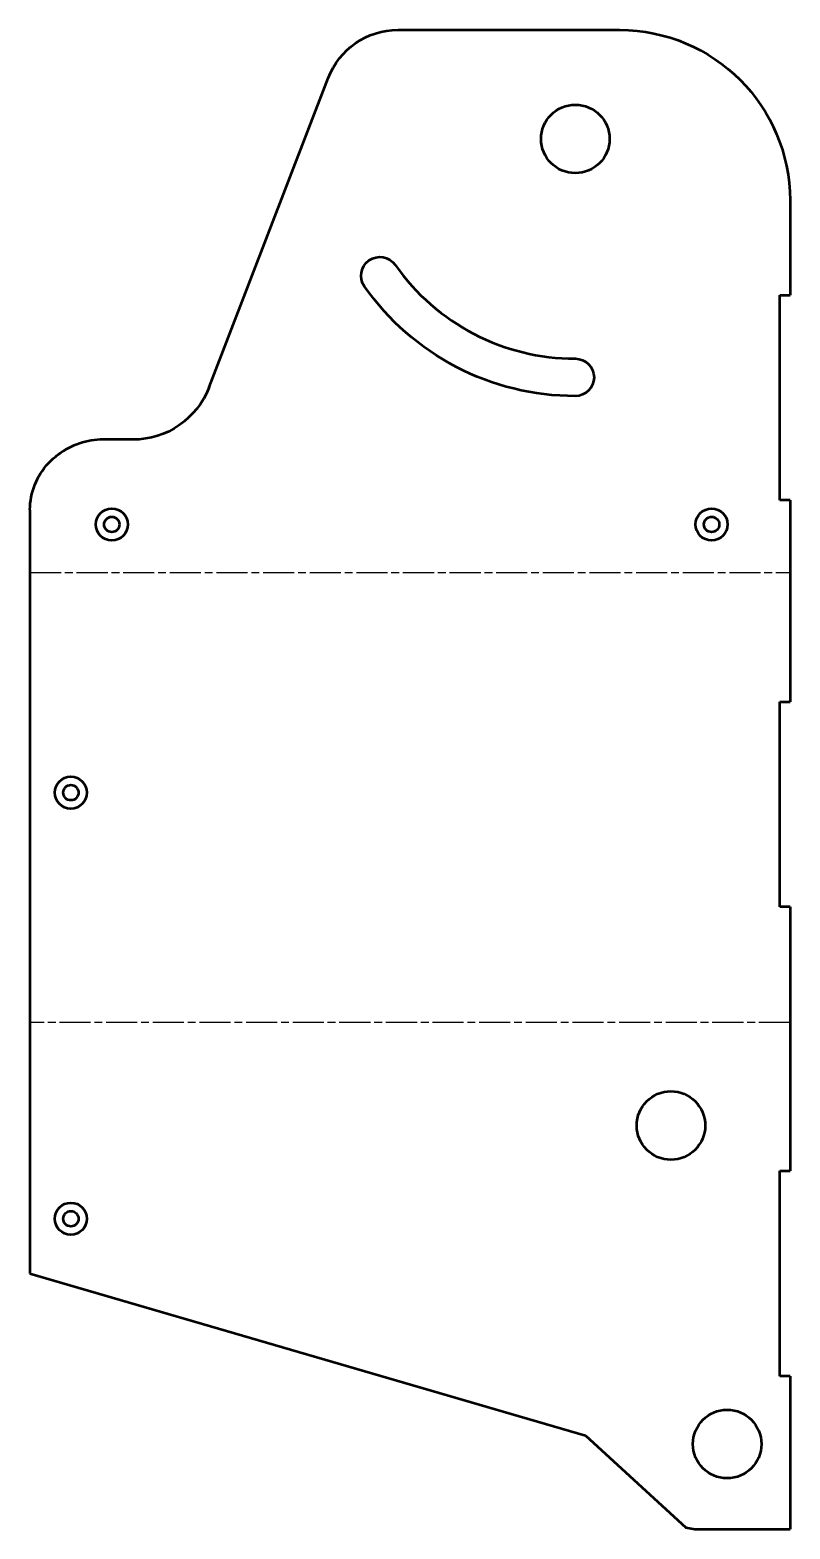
# Model space of a CAD drawing. Header units: inches. Extents: x 0 to 223, y 0 to 440.
import ezdxf

# ---------------------------------------------------------------- set-up
doc = ezdxf.new("R2010")
doc.units = ezdxf.units.IN
doc.header["$MEASUREMENT"] = 0
doc.linetypes.add('Chain', pattern=[13.68, 9.12, -1.14, 2.28, -1.14])
doc.layers.add('Bend Centerline (ANSI)', color=7, linetype='Chain', lineweight=25)
doc.layers.add('Visible (ANSI)', color=7, linetype='Continuous', lineweight=50)

# ---------------------------------------------------------------- blocks, each defined once
blk = doc.blocks.new('CDR-IN-V029-CLI001_Chapa Soldada 2_CDR-IN-V029-CLI001 (Desplegada)')
at = {"layer": 'Bend Centerline (ANSI)'}
for p, q in [((-111.5, 60.8), (111.5, 60.8)), ((111.5, -71.33), (-111.5, -71.33))]:
    blk.add_line(p, q, dxfattribs=at)
at = {"layer": 'Visible (ANSI)'}
for p, q in [((-3.5, 220.02), (61.5, 220.02)), ((-58.92, 115.17), (-24.04, 205.92)), ((111.5, 170.02), (111.5, 142.22)), ((108.5, 142.22), (111.5, 142.22)), ((108.5, 82.02), (108.5, 142.22)), ((-81.32, 99.78), (-90.05, 99.78)), ((111.5, 82.02), (108.5, 82.02)), ((111.5, 82.02), (111.5, 22.84)), ((-111.5, 79.15), (-111.5, -145.02)), ((108.5, 22.84), (111.5, 22.84)), ((108.5, -37.36), (108.5, 22.84)), ((111.5, -37.36), (108.5, -37.36)), ((111.5, -37.36), (111.5, -114.92)), ((108.5, -114.92), (111.5, -114.92)), ((108.5, -175.12), (108.5, -114.92)), ((-111.5, -145.02), (51.5, -192.53)), ((111.5, -175.12), (108.5, -175.12)), ((111.5, -175.12), (111.5, -220.02)), ((51.5, -192.53), (80.98, -219.55)), ((80.98, -219.55), (83.62, -220.02)), ((83.62, -220.02), (111.5, -220.02))]:
    blk.add_line(p, q, dxfattribs=at)
for centre, radius in [((48.5, 188.05), 10.05), ((-87.5, 74.88), 4.7), ((88.5, 74.88), 4.7), ((-87.5, 74.88), 2.25), ((88.5, 74.88), 2.25), ((-99.5, -3.86), 4.7), ((-99.5, -3.86), 2.25), ((76.56, -101.57), 10.05), ((-99.5, -128.93), 4.7), ((-99.5, -128.93), 2.25), ((93.06, -195.07), 10.05)]:
    blk.add_circle(centre, radius, dxfattribs=at)
at = {"layer": 'Visible (ANSI)', "extrusion": (0, 0, -1)}
for centre, radius, start, end in [((3.5, 198.02), 22, 21.0275, 90), ((-61.5, 170.02), 50, 90, 180), ((8.84, 147.9), 5.5, 325.1743, 144.8257), ((-48.5, 188.05), 75.5, 269.9873, 325.0127), ((-48.5, 118.05), 5.5, 90.1743, 269.8257), ((81.32, 123.78), 24, 201.0275, 270), ((91.5, 79.15), 20, 360, 43.2364), ((90.05, 77.79), 21.99, 43.2364, 53.2982)]:
    blk.add_arc(centre, radius, start, end, dxfattribs=at)
at = {"layer": 'Visible (ANSI)'}
for centre, radius, start, end in [((48.5, 188.05), 64.5, 214.9851, 270.0149), ((-90.05, 77.79), 21.99, 90, 126.7018)]:
    blk.add_arc(centre, radius, start, end, dxfattribs=at)

msp = doc.modelspace()

# ---------------------------------------------------------------- block references
msp.add_blockref('CDR-IN-V029-CLI001_Chapa Soldada 2_CDR-IN-V029-CLI001 (Desplegada)', (111.5, 220.02))

doc.saveas('drawing.dxf')
